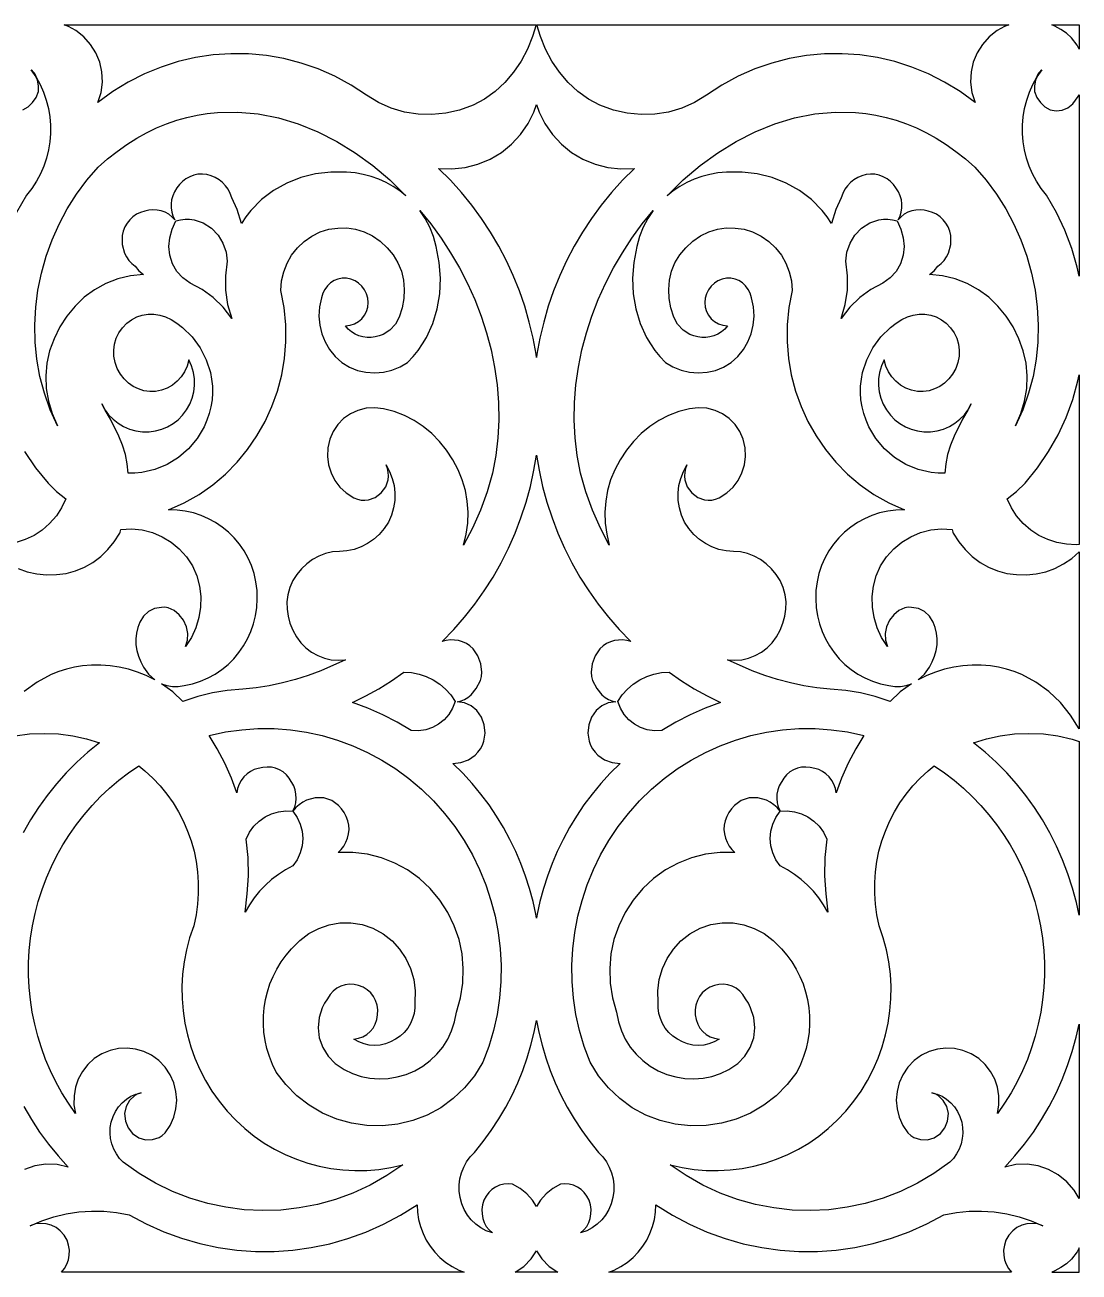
# Model space of a CAD drawing. Extents: x -1830 to 1830, y -1025 to 1025.
# Drawn here: x 581 to 1130, y -325 to 325 of the extents above; entities that cross this region are included whole.
import ezdxf

# ---------------------------------------------------------------- set-up
doc = ezdxf.new("R2010")
doc.units = 0
doc.layers.add('LAYER_1', color=18, linetype='CONTINUOUS')

msp = doc.modelspace()

# ---------------------------------------------------------------- linework, layer by layer
at = {"layer": 'LAYER_1'}
for points in [[(845.54, 318.62), (842.86, 312.1), (839.54, 305.88), (835.6, 300.06), (831.1, 294.75), (826.07, 290.06), (820.56, 286.09), (814.61, 282.96), (807.55, 280.38), (800.34, 278.73), (793.08, 277.99), (785.86, 278.17), (778.75, 279.27), (771.86, 281.28), (765.27, 284.21), (759.06, 288.04), (750.99, 293.37), (742.61, 297.95), (733.96, 301.78), (725.09, 304.85), (716.06, 307.18), (706.91, 308.76), (697.68, 309.6), (688.43, 309.7), (679.2, 309.07), (670.04, 307.7), (661, 305.6), (652.13, 302.77), (643.47, 299.21), (635.06, 294.94), (626.97, 289.94), (619.23, 284.23), (620.89, 289.53), (621.56, 294.89), (621.31, 300.19), (620.17, 305.31), (618.2, 310.13), (615.44, 314.55), (611.94, 318.44), (607.74, 321.69), (603.91, 323.79), (601.63, 324.67), (847.35, 324.67)], [(1091.19, 323.79), (1087.35, 321.69), (1083.16, 318.44), (1079.65, 314.55), (1076.89, 310.13), (1074.92, 305.31), (1073.79, 300.19), (1073.53, 294.89), (1074.21, 289.53), (1075.86, 284.23), (1068.12, 289.94), (1060.03, 294.94), (1051.63, 299.21), (1042.97, 302.77), (1034.09, 305.6), (1025.05, 307.7), (1015.89, 309.07), (1006.66, 309.7), (997.41, 309.6), (988.19, 308.76), (979.03, 307.18), (970, 304.85), (961.14, 301.78), (952.49, 297.95), (944.1, 293.37), (936.03, 288.04), (929.82, 284.21), (923.23, 281.28), (916.34, 279.27), (909.24, 278.17), (902.02, 277.99), (894.76, 278.73), (887.55, 280.38), (880.48, 282.96), (874.54, 286.09), (869.03, 290.06), (864, 294.75), (859.5, 300.06), (855.56, 305.88), (852.23, 312.1), (849.56, 318.62), (847.75, 324.67), (1093.46, 324.67)], [(1115.86, 324.67), (1130, 324.67), (1130, 312.05), (1128.99, 314.06), (1126.11, 317.88), (1123.42, 320.31), (1120.49, 322.37), (1117.36, 324.04)], [(586.51, 298.78), (587.08, 297.5), (587.03, 297.59), (584.53, 301.37)], [(1108.07, 297.59), (1108.02, 297.5), (1108.58, 298.78), (1110.57, 301.37)], [(1107.3, 295.89), (1106.72, 292.89), (1106.83, 289.94), (1108.1, 286.85), (1109.94, 284.23), (1112.26, 282.08), (1114.92, 280.42), (1118.16, 279.93), (1121.29, 280.34), (1124.19, 281.58), (1126.73, 283.59), (1129.56, 287.41), (1130, 288.35), (1130, 193.94), (1129.06, 198.55), (1126.25, 208.24), (1122.65, 217.74), (1118.25, 227), (1113.05, 235.97), (1110.31, 239.53), (1107.9, 243.26), (1105.82, 247.16), (1104.09, 251.19), (1102.71, 255.34), (1101.66, 259.57), (1100.97, 263.86), (1100.62, 268.2), (1100.62, 272.55), (1100.97, 276.88), (1101.67, 281.19), (1102.73, 285.44), (1104.15, 289.6), (1105.93, 293.66), (1108.02, 297.5)], [(702.72, 278.32), (713.2, 276.26), (723.53, 273.16), (733.66, 269.07), (743.55, 264.04), (753.13, 258.15), (762.37, 251.43), (771.21, 243.94), (779.6, 235.75), (776.37, 238.32), (772.93, 240.62), (769.29, 242.63), (765.47, 244.34), (761.48, 245.74), (757.35, 246.83), (753.08, 247.6), (748.69, 248.04), (740.55, 248.05), (732.58, 247.11), (724.89, 245.21), (717.57, 242.35), (710.72, 238.53), (704.43, 233.76), (698.82, 228.04), (696.29, 224.82), (693.97, 221.37), (691.72, 228.51), (689, 234.71), (688.16, 236.99), (687.04, 239.09), (685.69, 240.98), (684.1, 242.64), (682.31, 244.07), (680.34, 245.24), (678.21, 246.15), (675.94, 246.77), (673.61, 247.04), (671.32, 246.93), (669.11, 246.46), (667, 245.66), (665.04, 244.56), (663.26, 243.2), (661.7, 241.6), (660.39, 239.78), (659.15, 237.82), (658.21, 235.77), (657.59, 233.66), (657.28, 231.51), (657.29, 229.37), (657.63, 227.25), (658.3, 225.2), (659.3, 223.24), (657.78, 224.78), (656.06, 226.08), (654.17, 227.11), (652.15, 227.86), (650.04, 228.31), (647.89, 228.45), (645.73, 228.26), (643.6, 227.72), (641.36, 227.07), (639.31, 226.09), (637.46, 224.82), (635.83, 223.28), (634.43, 221.5), (633.29, 219.51), (632.4, 217.34), (631.79, 215.02), (631.9, 210.31), (633.11, 205.9), (634.11, 203.89), (635.37, 202.08), (636.88, 200.48), (638.63, 199.15), (640.57, 196.69), (642.98, 194.71), (636.11, 194), (629.54, 192.41), (623.31, 189.97), (617.49, 186.77), (612.13, 182.85), (607.3, 178.28), (603.06, 173.11), (599.45, 167.41), (596.37, 161.32), (594.1, 155), (592.67, 148.51), (592.07, 141.93), (592.32, 135.32), (593.42, 128.75), (595.38, 122.28), (598.21, 115.98), (594.4, 124.33), (591.34, 132.91), (589.03, 141.68), (587.44, 150.58), (586.56, 159.58), (586.37, 168.61), (586.87, 177.64), (588.03, 186.61), (589.84, 195.48), (592.28, 204.2), (595.34, 212.71), (599, 220.98), (603.24, 228.94), (608.06, 236.57), (613.44, 243.79), (619.35, 250.58), (624.28, 254.91), (629.27, 258.86), (634.32, 262.44), (639.42, 265.66), (644.58, 268.52), (649.77, 271.02), (655.01, 273.19), (660.27, 275.01), (665.56, 276.51), (670.86, 277.68), (676.18, 278.54), (681.5, 279.08), (692.14, 279.28)], [(848.91, 279.32), (851.88, 273.43), (855.8, 267.61), (860.48, 262.53), (865.82, 258.25), (871.71, 254.78), (878.03, 252.19), (884.68, 250.49), (891.54, 249.73), (898.52, 249.94), (892.4, 243.84), (886.62, 237.46), (881.2, 230.82), (876.14, 223.92), (871.45, 216.79), (867.12, 209.44), (863.18, 201.89), (859.62, 194.15), (856.45, 186.24), (853.67, 178.17), (851.3, 169.97), (849.33, 161.64), (847.78, 153.2), (847.55, 151.46), (847.31, 153.2), (845.76, 161.64), (843.8, 169.97), (841.42, 178.17), (838.65, 186.24), (835.48, 194.15), (831.92, 201.89), (827.97, 209.44), (823.65, 216.79), (818.96, 223.92), (813.9, 230.82), (808.47, 237.46), (802.7, 243.84), (796.57, 249.94), (803.55, 249.73), (810.42, 250.49), (817.07, 252.19), (823.39, 254.78), (829.27, 258.25), (834.61, 262.53), (839.29, 267.61), (843.21, 273.43), (846.19, 279.32), (847.55, 283.29)], [(1013.59, 279.08), (1018.92, 278.54), (1024.23, 277.68), (1029.54, 276.51), (1034.82, 275.01), (1040.09, 273.19), (1045.32, 271.02), (1050.52, 268.52), (1055.67, 265.66), (1060.78, 262.44), (1065.83, 258.86), (1070.82, 254.91), (1075.74, 250.58), (1081.66, 243.79), (1087.03, 236.57), (1091.85, 228.94), (1096.1, 220.98), (1099.76, 212.71), (1102.82, 204.2), (1105.26, 195.48), (1107.07, 186.61), (1108.23, 177.64), (1108.72, 168.61), (1108.54, 159.58), (1107.66, 150.58), (1106.07, 141.68), (1103.76, 132.91), (1100.7, 124.33), (1096.88, 115.98), (1099.71, 122.28), (1101.67, 128.75), (1102.78, 135.32), (1103.03, 141.93), (1102.43, 148.51), (1100.99, 155), (1098.73, 161.32), (1095.64, 167.41), (1092.04, 173.11), (1087.79, 178.28), (1082.96, 182.85), (1077.61, 186.77), (1071.79, 189.97), (1065.56, 192.41), (1058.98, 194), (1052.11, 194.71), (1054.52, 196.69), (1056.47, 199.15), (1058.21, 200.48), (1059.72, 202.08), (1060.98, 203.89), (1061.99, 205.9), (1063.2, 210.31), (1063.31, 215.02), (1062.7, 217.34), (1061.81, 219.51), (1060.66, 221.5), (1059.26, 223.28), (1057.63, 224.82), (1055.79, 226.09), (1053.73, 227.07), (1051.49, 227.72), (1049.36, 228.26), (1047.2, 228.45), (1045.05, 228.31), (1042.95, 227.86), (1040.93, 227.11), (1039.04, 226.08), (1037.31, 224.78), (1035.8, 223.24), (1036.8, 225.2), (1037.46, 227.25), (1037.8, 229.37), (1037.82, 231.51), (1037.51, 233.66), (1036.88, 235.77), (1035.95, 237.82), (1034.7, 239.78), (1033.4, 241.6), (1031.84, 243.2), (1030.06, 244.56), (1028.09, 245.66), (1025.99, 246.46), (1023.77, 246.93), (1021.48, 247.04), (1019.16, 246.77), (1016.89, 246.15), (1014.75, 245.24), (1012.78, 244.07), (1010.99, 242.64), (1009.41, 240.98), (1008.05, 239.09), (1006.94, 236.99), (1006.1, 234.71), (1003.38, 228.51), (1001.12, 221.37), (998.8, 224.82), (996.28, 228.04), (990.66, 233.76), (984.38, 238.53), (977.53, 242.35), (970.21, 245.21), (962.51, 247.11), (954.54, 248.05), (946.4, 248.04), (942.02, 247.6), (937.75, 246.83), (933.61, 245.74), (929.63, 244.34), (925.81, 242.63), (922.17, 240.62), (918.72, 238.32), (915.49, 235.75), (923.89, 243.94), (932.73, 251.43), (941.96, 258.15), (951.55, 264.04), (961.43, 269.07), (971.56, 273.16), (981.89, 276.26), (992.38, 278.32), (1002.96, 279.28)], [(792.5, 221.07), (797.85, 213.73), (802.83, 206.09), (807.43, 198.18), (811.62, 190.03), (815.39, 181.66), (818.7, 173.09), (821.54, 164.35), (823.89, 155.46), (825.71, 146.45), (827, 137.35), (827.72, 128.17), (827.87, 118.94), (827.4, 109.69), (826.3, 100.44), (824.56, 91.22), (821.9, 81.65), (818.36, 72.04), (814.19, 62.66), (809.63, 53.76), (810.97, 59.5), (811.73, 65.26), (811.91, 71), (811.5, 76.69), (810.51, 82.3), (808.93, 87.77), (806.78, 93.09), (804.04, 98.2), (800.78, 103.23), (797.09, 107.81), (793.01, 111.94), (788.57, 115.58), (783.81, 118.72), (778.76, 121.33), (773.47, 123.38), (767.97, 124.87), (763.35, 125.38), (758.86, 125.07), (754.61, 123.98), (750.68, 122.18), (747.16, 119.72), (744.15, 116.67), (741.73, 113.07), (739.99, 108.99), (738.97, 104.46), (738.74, 99.96), (739.29, 95.57), (740.58, 91.39), (742.56, 87.5), (745.22, 84), (748.52, 80.98), (752.42, 78.52), (754.31, 77.74), (756.23, 77.31), (758.15, 77.2), (760.04, 77.41), (763.62, 78.7), (766.73, 81.06), (769.04, 84.23), (770.3, 87.88), (770.5, 89.81), (770.4, 91.77), (769.97, 93.73), (769.21, 95.66), (771.08, 92.22), (772.47, 88.59), (773.38, 84.82), (773.8, 80.98), (773.73, 77.1), (773.15, 73.25), (772.06, 69.47), (770.46, 65.82), (768.19, 62.43), (765.6, 59.42), (762.72, 56.81), (759.58, 54.63), (756.2, 52.89), (752.62, 51.63), (748.86, 50.85), (744.96, 50.58), (741.27, 50.29), (737.68, 49.45), (734.23, 48.11), (730.97, 46.3), (727.95, 44.07), (725.2, 41.48), (722.77, 38.55), (720.71, 35.35), (719.13, 31.72), (718.12, 28.01), (717.64, 24.26), (717.68, 20.51), (718.22, 16.78), (719.22, 13.11), (720.69, 9.56), (722.58, 6.14), (724.87, 3.02), (727.52, 0.33), (730.48, -1.92), (733.69, -3.7), (737.11, -5.01), (740.68, -5.82), (744.35, -6.13), (748.07, -5.92), (735.26, -11.61), (728.69, -14.04), (722.03, -16.16), (715.29, -17.96), (708.46, -19.4), (701.56, -20.48), (694.59, -21.16), (686.5, -21.88), (678.82, -23.14), (671.25, -25), (663.5, -27.51), (658.22, -22.59), (652.4, -18.37), (655.17, -19.29), (658.08, -19.76), (661.08, -19.75), (664.13, -19.26), (668.47, -18.34), (672.62, -17.02), (676.56, -15.34), (680.28, -13.3), (683.77, -10.94), (687, -8.27), (689.97, -5.32), (692.65, -2.11), (695.03, 1.34), (697.1, 5), (698.84, 8.86), (700.24, 12.89), (701.27, 17.06), (701.93, 21.37), (702.2, 25.78), (702.06, 30.27), (701.49, 34.72), (700.51, 39.02), (699.14, 43.15), (697.4, 47.08), (695.32, 50.8), (692.91, 54.3), (690.2, 57.54), (687.21, 60.5), (683.97, 63.18), (680.49, 65.55), (676.81, 67.59), (672.94, 69.28), (668.9, 70.61), (664.73, 71.54), (660.43, 72.07), (656.04, 72.17), (664.2, 75.86), (671.87, 80.23), (679.02, 85.24), (685.64, 90.83), (691.69, 96.96), (697.16, 103.59), (702.02, 110.66), (706.25, 118.12), (709.83, 125.94), (712.72, 134.05), (714.91, 142.43), (716.38, 151.01), (717.09, 159.75), (717.03, 168.6), (716.17, 177.52), (714.49, 186.45), (714.86, 191.38), (715.95, 196.13), (717.71, 200.62), (720.09, 204.79), (723.06, 208.57), (726.56, 211.9), (730.56, 214.71), (735.01, 216.93), (739.52, 218.27), (744.13, 218.94), (748.76, 218.95), (753.36, 218.28), (757.83, 216.92), (762.12, 214.87), (766.15, 212.13), (769.84, 208.67), (772.98, 204.91), (775.44, 200.79), (777.21, 196.39), (778.31, 191.77), (778.73, 187), (778.49, 182.16), (777.6, 177.29), (776.05, 172.48), (774.11, 168.84), (771.23, 165.74), (767.66, 163.47), (765.68, 162.74), (763.62, 162.33), (761.5, 162), (759.35, 161.97), (757.22, 162.24), (755.14, 162.8), (753.15, 163.67), (751.29, 164.83), (749.58, 166.28), (748.07, 168.04), (750.54, 168.3), (752.8, 169.03), (754.82, 170.18), (756.54, 171.69), (757.95, 173.5), (759, 175.54), (759.66, 177.76), (759.89, 180.1), (759.66, 182.45), (759.01, 184.68), (757.99, 186.74), (756.62, 188.6), (754.97, 190.18), (753.07, 191.44), (750.96, 192.33), (748.69, 192.8), (746.4, 192.81), (744.21, 192.38), (742.16, 191.54), (740.3, 190.34), (738.67, 188.82), (737.33, 187), (736.3, 184.93), (735.63, 182.64), (734.61, 177.86), (734.31, 173.1), (734.72, 168.43), (735.79, 163.91), (737.51, 159.64), (739.83, 155.68), (742.74, 152.11), (746.21, 148.99), (750.12, 146.52), (754.35, 144.8), (758.78, 143.8), (763.31, 143.52), (767.84, 143.92), (772.26, 144.98), (776.49, 146.68), (780.41, 148.99), (783.3, 152.04), (785.91, 155.24), (788.24, 158.56), (790.3, 162.01), (793.62, 169.22), (795.9, 176.81), (797.18, 184.7), (797.49, 192.79), (796.86, 201.02), (795.33, 209.31), (793.85, 214.53), (791.96, 219.38), (789.63, 223.89), (786.82, 228.09)], [(905.47, 223.89), (903.14, 219.38), (901.25, 214.53), (899.76, 209.31), (898.23, 201.02), (897.61, 192.79), (897.92, 184.7), (899.19, 176.81), (901.48, 169.22), (904.8, 162.01), (906.86, 158.56), (909.19, 155.24), (911.8, 152.04), (914.69, 148.99), (918.61, 146.68), (922.83, 144.98), (927.26, 143.92), (931.79, 143.52), (936.32, 143.8), (940.75, 144.8), (944.97, 146.52), (948.89, 148.99), (952.35, 152.11), (955.26, 155.68), (957.59, 159.64), (959.31, 163.91), (960.38, 168.43), (960.78, 173.1), (960.49, 177.86), (959.46, 182.64), (958.8, 184.93), (957.77, 187), (956.42, 188.82), (954.8, 190.34), (952.94, 191.54), (950.89, 192.38), (948.7, 192.81), (946.4, 192.8), (944.14, 192.33), (942.03, 191.44), (940.13, 190.18), (938.47, 188.6), (937.11, 186.74), (936.08, 184.68), (935.43, 182.45), (935.21, 180.1), (935.44, 177.76), (936.09, 175.54), (937.14, 173.5), (938.55, 171.69), (940.28, 170.18), (942.29, 169.03), (944.55, 168.3), (947.02, 168.04), (945.51, 166.28), (943.81, 164.83), (941.94, 163.67), (939.95, 162.8), (937.87, 162.24), (935.74, 161.97), (933.6, 162), (931.48, 162.33), (929.41, 162.74), (927.44, 163.47), (923.86, 165.74), (920.99, 168.84), (919.04, 172.48), (917.5, 177.29), (916.6, 182.16), (916.36, 187), (916.79, 191.77), (917.88, 196.39), (919.65, 200.79), (922.11, 204.91), (925.26, 208.67), (928.95, 212.13), (932.97, 214.87), (937.26, 216.92), (941.74, 218.28), (946.33, 218.95), (950.97, 218.94), (955.58, 218.27), (960.08, 216.93), (964.53, 214.71), (968.54, 211.9), (972.04, 208.57), (975.01, 204.79), (977.39, 200.62), (979.15, 196.13), (980.23, 191.38), (980.6, 186.45), (978.92, 177.52), (978.06, 168.6), (978, 159.75), (978.72, 151.01), (980.18, 142.43), (982.37, 134.05), (985.27, 125.94), (988.84, 118.12), (993.07, 110.66), (997.93, 103.59), (1003.4, 96.96), (1009.46, 90.83), (1016.08, 85.24), (1023.23, 80.23), (1030.9, 75.86), (1039.06, 72.17), (1034.66, 72.07), (1030.37, 71.54), (1026.19, 70.61), (1022.16, 69.28), (1018.29, 67.59), (1014.6, 65.55), (1011.13, 63.18), (1007.89, 60.5), (1004.9, 57.54), (1002.19, 54.3), (999.78, 50.8), (997.69, 47.08), (995.95, 43.15), (994.58, 39.02), (993.6, 34.72), (993.04, 30.27), (992.9, 25.78), (993.17, 21.37), (993.82, 17.06), (994.86, 12.89), (996.25, 8.86), (997.99, 5), (1000.06, 1.34), (1002.44, -2.11), (1005.13, -5.32), (1008.09, -8.27), (1011.33, -10.94), (1014.81, -13.3), (1018.54, -15.34), (1022.48, -17.02), (1026.63, -18.34), (1030.97, -19.26), (1034.02, -19.75), (1037.02, -19.76), (1039.92, -19.29), (1042.7, -18.37), (1036.87, -22.59), (1031.59, -27.51), (1023.85, -25), (1016.28, -23.14), (1008.59, -21.88), (1000.5, -21.16), (993.54, -20.48), (986.64, -19.4), (979.81, -17.96), (973.06, -16.16), (966.4, -14.04), (959.84, -11.61), (947.02, -5.92), (950.75, -6.13), (954.42, -5.82), (957.99, -5.01), (961.4, -3.7), (964.62, -1.92), (967.57, 0.33), (970.22, 3.02), (972.52, 6.14), (974.41, 9.56), (975.87, 13.11), (976.88, 16.78), (977.42, 20.51), (977.46, 24.26), (976.98, 28.01), (975.96, 31.72), (974.38, 35.35), (972.32, 38.55), (969.9, 41.48), (967.15, 44.07), (964.12, 46.3), (960.87, 48.11), (957.42, 49.45), (953.83, 50.29), (950.13, 50.58), (946.23, 50.85), (942.48, 51.63), (938.9, 52.89), (935.52, 54.63), (932.38, 56.81), (929.5, 59.42), (926.91, 62.43), (924.64, 65.82), (923.03, 69.47), (921.95, 73.25), (921.37, 77.1), (921.3, 80.98), (921.72, 84.82), (922.63, 88.59), (924.02, 92.22), (925.88, 95.66), (925.12, 93.73), (924.7, 91.77), (924.59, 89.81), (924.79, 87.88), (926.06, 84.23), (928.37, 81.06), (931.48, 78.7), (935.05, 77.41), (936.94, 77.2), (938.86, 77.31), (940.78, 77.74), (942.67, 78.52), (946.58, 80.98), (949.87, 84), (952.53, 87.5), (954.52, 91.39), (955.8, 95.57), (956.35, 99.96), (956.13, 104.46), (955.11, 108.99), (953.37, 113.07), (950.95, 116.67), (947.93, 119.72), (944.42, 122.18), (940.48, 123.98), (936.23, 125.07), (931.75, 125.38), (927.13, 124.87), (921.62, 123.38), (916.33, 121.33), (911.29, 118.72), (906.53, 115.58), (902.09, 111.94), (898.01, 107.81), (894.32, 103.23), (891.06, 98.2), (888.32, 93.09), (886.16, 87.77), (884.59, 82.3), (883.6, 76.69), (883.19, 71), (883.36, 65.26), (884.12, 59.5), (885.46, 53.76), (880.91, 62.66), (876.74, 72.04), (873.2, 81.65), (870.54, 91.22), (868.79, 100.44), (867.7, 109.69), (867.23, 118.94), (867.37, 128.17), (868.1, 137.35), (869.38, 146.45), (871.21, 155.46), (873.56, 164.35), (876.4, 173.09), (879.71, 181.66), (883.47, 190.03), (887.67, 198.18), (892.27, 206.09), (897.25, 213.73), (902.6, 221.07), (908.28, 228.09)], [(666.98, 223.5), (669.37, 223.16), (674.04, 221.58), (678.43, 218.83), (681.79, 215.17), (684.33, 210.98), (685.95, 206.42), (686.51, 201.69), (685.59, 194.08), (685.66, 186.53), (686.77, 179.1), (689, 171.85), (684.46, 177.67), (679.28, 182.72), (673.52, 186.94), (667.23, 190.26), (663.4, 192.99), (660.32, 196.37), (658.05, 200.35), (656.66, 204.87), (656.2, 209.26), (656.62, 213.79), (657.86, 218.32), (659.85, 222.72), (662.2, 223.28), (664.59, 223.54)], [(1032.89, 223.28), (1035.25, 222.72), (1037.23, 218.32), (1038.47, 213.79), (1038.9, 209.26), (1038.43, 204.87), (1037.04, 200.35), (1034.78, 196.37), (1031.7, 192.99), (1027.86, 190.26), (1021.58, 186.94), (1015.81, 182.72), (1010.64, 177.67), (1006.1, 171.85), (1008.32, 179.1), (1009.44, 186.53), (1009.51, 194.08), (1008.59, 201.69), (1009.15, 206.42), (1010.76, 210.98), (1013.31, 215.17), (1016.67, 218.83), (1021.06, 221.58), (1025.73, 223.16), (1028.11, 223.5), (1030.51, 223.54)], [(651.42, 173.6), (654.41, 172.64), (657.29, 171.22), (660.34, 169.31), (663.19, 167.16), (668.26, 162.24), (672.43, 156.58), (675.63, 150.34), (677.77, 143.65), (678.43, 140.19), (678.8, 136.66), (678.86, 133.1), (678.62, 129.51), (678.07, 125.91), (677.18, 122.33), (676, 118.83), (674.55, 115.5), (670.93, 109.34), (666.43, 103.95), (661.17, 99.39), (655.27, 95.76), (648.85, 93.13), (642.02, 91.59), (638.49, 91.25), (634.9, 91.22), (634.54, 96.18), (633.55, 101.07), (632.05, 105.85), (630.16, 110.5), (625.72, 119.34), (623.07, 124.08), (624.78, 121.73), (627.09, 119.33), (629.69, 117.25), (632.56, 115.53), (635.65, 114.19), (638.93, 113.28), (642.36, 112.8), (645.82, 112.8), (649.19, 113.25), (652.43, 114.13), (655.5, 115.42), (658.36, 117.1), (660.99, 119.14), (663.33, 121.53), (665.37, 124.23), (667.03, 127.2), (668.27, 130.35), (669.1, 133.64), (669.49, 137.01), (669.44, 140.41), (668.95, 143.79), (668.01, 147.09), (666.61, 150.26), (665.69, 147.05), (664.33, 144.11), (662.58, 141.47), (660.47, 139.15), (658.04, 137.19), (655.33, 135.62), (652.37, 134.46), (649.2, 133.76), (646.18, 133.75), (643.21, 134.21), (640.34, 135.12), (637.62, 136.45), (635.11, 138.21), (632.85, 140.36), (630.9, 142.9), (629.3, 145.82), (628.16, 148.96), (627.54, 152.17), (627.43, 155.37), (627.83, 158.52), (628.71, 161.54), (630.09, 164.39), (631.95, 167), (634.28, 169.31), (636.74, 171.21), (639.45, 172.64), (642.32, 173.6), (645.31, 174.07), (648.37, 174.07)], [(1049.78, 174.07), (1052.77, 173.6), (1055.65, 172.64), (1058.35, 171.21), (1060.82, 169.31), (1063.15, 167), (1065.01, 164.39), (1066.38, 161.54), (1067.27, 158.52), (1067.66, 155.37), (1067.55, 152.17), (1066.93, 148.96), (1065.79, 145.82), (1064.2, 142.9), (1062.25, 140.36), (1059.99, 138.21), (1057.48, 136.45), (1054.76, 135.12), (1051.89, 134.21), (1048.92, 133.75), (1045.9, 133.76), (1042.72, 134.46), (1039.76, 135.62), (1037.05, 137.19), (1034.62, 139.15), (1032.52, 141.47), (1030.77, 144.11), (1029.41, 147.05), (1028.48, 150.26), (1027.08, 147.09), (1026.14, 143.79), (1025.65, 140.41), (1025.61, 137.01), (1026, 133.64), (1026.82, 130.35), (1028.07, 127.2), (1029.73, 124.23), (1031.76, 121.53), (1034.11, 119.14), (1036.73, 117.1), (1039.6, 115.42), (1042.67, 114.13), (1045.9, 113.25), (1049.27, 112.8), (1052.74, 112.8), (1056.17, 113.28), (1059.45, 114.19), (1062.54, 115.53), (1065.41, 117.25), (1068.01, 119.33), (1070.31, 121.73), (1072.02, 124.08), (1069.38, 119.34), (1064.94, 110.5), (1063.05, 105.85), (1061.55, 101.07), (1060.56, 96.18), (1060.2, 91.22), (1056.61, 91.25), (1053.08, 91.59), (1046.24, 93.13), (1039.82, 95.76), (1033.92, 99.39), (1028.67, 103.95), (1024.17, 109.34), (1020.55, 115.5), (1019.1, 118.83), (1017.91, 122.33), (1017.03, 125.91), (1016.47, 129.51), (1016.23, 133.1), (1016.3, 136.66), (1016.67, 140.19), (1017.32, 143.65), (1019.47, 150.34), (1022.66, 156.58), (1026.83, 162.24), (1031.91, 167.16), (1034.76, 169.31), (1037.81, 171.22), (1040.69, 172.64), (1043.68, 173.6), (1046.73, 174.07)], [(1130, 54.12), (1128.45, 54.01), (1123.39, 54.26), (1118.44, 55.16), (1113.67, 56.69), (1109.14, 58.85), (1104.89, 61.63), (1100.99, 65.01), (1097.51, 69), (1094.79, 73.2), (1092.53, 77.88), (1097.43, 81.77), (1101.86, 86.14), (1108.36, 94.11), (1114.1, 102.5), (1119.07, 111.26), (1123.28, 120.35), (1126.72, 129.71), (1129.39, 139.3), (1130, 142.41)], [(623.07, 124.08), (622.82, 124.44), (621.22, 127.41)], [(1072.28, 124.44), (1072.02, 124.08), (1073.88, 127.41)], [(848.87, 92.79), (850.72, 84.39), (852.97, 76.12), (855.63, 68), (858.69, 60.03), (862.13, 52.23), (865.96, 44.61), (870.16, 37.2), (874.74, 30), (879.69, 23.02), (884.99, 16.29), (890.65, 9.81), (896.66, 3.6), (894.53, 4.17), (892.38, 4.43), (890.23, 4.4), (888.11, 4.08), (886.04, 3.45), (884.06, 2.53), (882.2, 1.31), (880.49, -0.21), (878.07, -3.86), (876.52, -7.99), (876.03, -12.35), (876.23, -14.55), (876.76, -16.72), (878.91, -20.76), (881.64, -24.12), (883.22, -25.46), (884.95, -26.53), (886.83, -27.3), (888.86, -27.72), (884.94, -28.26), (881.56, -29.84), (878.65, -32.36), (876.13, -35.76), (874.75, -39.77), (874.35, -44.02), (875, -48.26), (875.74, -50.31), (876.76, -52.27), (878.03, -54.06), (879.52, -55.6), (882.98, -57.99), (886.9, -59.41), (891.06, -59.89), (885.91, -64.99), (881.06, -70.3), (876.51, -75.79), (872.27, -81.46), (868.33, -87.29), (864.7, -93.27), (861.37, -99.39), (858.36, -105.64), (855.65, -112.01), (853.24, -118.48), (851.15, -125.03), (849.37, -131.67), (847.9, -138.38), (847.55, -140.42), (847.2, -138.38), (845.73, -131.67), (843.94, -125.03), (841.85, -118.48), (839.45, -112.01), (836.74, -105.64), (833.72, -99.39), (830.4, -93.27), (826.77, -87.29), (822.83, -81.46), (818.59, -75.79), (814.04, -70.3), (809.19, -64.99), (804.04, -59.89), (808.19, -59.41), (812.12, -57.99), (815.58, -55.6), (817.06, -54.06), (818.34, -52.27), (819.36, -50.31), (820.1, -48.26), (820.75, -44.02), (820.35, -39.77), (818.96, -35.76), (816.45, -32.36), (813.53, -29.84), (810.15, -28.26), (806.24, -27.72), (808.26, -27.3), (810.14, -26.53), (811.87, -25.46), (813.46, -24.12), (816.19, -20.76), (818.34, -16.72), (818.87, -14.55), (819.07, -12.35), (818.57, -7.99), (817.03, -3.86), (814.61, -0.21), (812.89, 1.31), (811.03, 2.53), (809.05, 3.45), (806.99, 4.08), (804.87, 4.4), (802.71, 4.43), (800.56, 4.17), (798.44, 3.6), (804.45, 9.81), (810.1, 16.29), (815.41, 23.02), (820.35, 30), (824.93, 37.2), (829.14, 44.61), (832.97, 52.23), (836.41, 60.03), (839.46, 68), (842.12, 76.12), (844.38, 84.39), (846.23, 92.79), (847.55, 100.61)], [(1063.93, 62.01), (1064.24, 60.58), (1064.55, 60.11), (1067.37, 55.56), (1070.66, 51.47), (1074.38, 47.86), (1078.46, 44.79), (1082.87, 42.28), (1087.55, 40.38), (1092.44, 39.11), (1097.51, 38.52), (1102.63, 38.37), (1107.69, 38.86), (1112.63, 39.97), (1117.4, 41.7), (1121.94, 44.01), (1126.19, 46.91), (1130, 50.3), (1130, -41.81), (1125.62, -34.67), (1120.34, -28.12), (1114.29, -22.36), (1107.54, -17.49), (1100.16, -13.59), (1096.26, -12.03), (1092.23, -10.76), (1088.08, -9.77), (1083.83, -9.1), (1079.12, -8.71), (1074.36, -8.69), (1069.57, -9.03), (1064.78, -9.74), (1060.03, -10.82), (1055.34, -12.28), (1050.74, -14.12), (1046.27, -16.34), (1049.46, -13.45), (1052.11, -9.73), (1053.58, -6.88), (1054.74, -3.97), (1055.57, -1.01), (1056.05, 1.97), (1056.16, 4.96), (1055.86, 7.93), (1055.15, 10.87), (1053.98, 13.76), (1052.14, 16.83), (1049.55, 19.24), (1046.37, 20.81), (1042.79, 21.38), (1041.05, 21.44), (1039.37, 21.18), (1036.24, 19.84), (1033.53, 17.6), (1031.35, 14.68), (1029.83, 11.34), (1029.07, 7.79), (1029.21, 4.29), (1030.35, 1.06), (1027.23, 5.78), (1024.87, 10.82), (1023.27, 16.11), (1022.42, 21.54), (1022.33, 27.03), (1023, 32.49), (1024.43, 37.83), (1026.62, 42.97), (1029.75, 47.69), (1033.5, 51.83), (1037.77, 55.35), (1042.47, 58.2), (1047.53, 60.34), (1052.85, 61.71), (1058.35, 62.29)], [(782.5, -12.54), (786.39, -13.31), (790.17, -14.58), (793.78, -16.32), (797.15, -18.5), (800.23, -21.11), (802.96, -24.12), (805.28, -27.51), (803.83, -31.13), (801.86, -34.35), (799.42, -37.13), (796.57, -39.41), (793.38, -41.16), (789.89, -42.33), (786.17, -42.87), (782.27, -42.75), (775.06, -38.32), (767.5, -34.49), (759.71, -31.14), (751.8, -28.14), (758.69, -24.68), (765.4, -20.92), (772, -16.81), (778.54, -12.27)], [(923.09, -16.81), (929.69, -20.92), (936.4, -24.68), (943.29, -28.14), (935.38, -31.14), (927.59, -34.49), (920.03, -38.32), (912.82, -42.75), (908.93, -42.87), (905.21, -42.33), (901.72, -41.16), (898.52, -39.41), (895.67, -37.13), (893.24, -34.35), (891.26, -31.13), (889.82, -27.51), (892.14, -24.12), (894.87, -21.11), (897.95, -18.5), (901.32, -16.32), (904.92, -14.58), (908.7, -13.31), (912.6, -12.54), (916.55, -12.27)], [(711.01, -41.73), (719.42, -42.36), (727.75, -43.58), (735.96, -45.38), (744.03, -47.75), (751.92, -50.67), (759.61, -54.15), (767.06, -58.16), (774.25, -62.7), (781.13, -67.75), (787.69, -73.32), (793.88, -79.37), (799.68, -85.92), (805.02, -92.76), (809.85, -99.92), (814.15, -107.38), (817.92, -115.09), (821.16, -123.02), (823.85, -131.14), (826, -139.42), (827.59, -147.82), (828.62, -156.31), (829.08, -164.86), (828.97, -173.43), (828.28, -181.99), (827, -190.5), (825.13, -198.94), (822.66, -207.26), (819.58, -215.44), (815.2, -222.48), (810.02, -228.81), (804.15, -234.37), (797.66, -239.09), (790.65, -242.92), (783.2, -245.8), (775.41, -247.66), (767.35, -248.46), (759.23, -248.38), (751.27, -247.22), (743.55, -245.03), (736.18, -241.87), (729.24, -237.79), (722.84, -232.83), (717.06, -227.06), (712.01, -220.52), (710.07, -216.54), (708.48, -212.45), (707.21, -208.29), (706.27, -204.07), (705.66, -199.82), (705.38, -195.54), (705.42, -191.27), (705.79, -187.03), (706.47, -182.83), (707.48, -178.69), (708.8, -174.64), (710.43, -170.7), (712.38, -166.88), (714.64, -163.21), (717.21, -159.71), (720.09, -156.39), (724.33, -152.02), (729.06, -148.46), (734.18, -145.73), (739.6, -143.86), (745.22, -142.88), (750.96, -142.82), (756.71, -143.72), (762.37, -145.6), (767.67, -148.59), (772.33, -152.28), (776.31, -156.57), (779.55, -161.39), (782.01, -166.66), (783.62, -172.3), (784.35, -178.21), (784.14, -184.33), (784.17, -187.18), (783.81, -189.98), (783.07, -192.7), (781.96, -195.28), (780.51, -197.69), (778.72, -199.87), (776.6, -201.78), (774.19, -203.38), (771.57, -204.84), (768.86, -205.88), (766.1, -206.5), (763.31, -206.71), (760.51, -206.5), (757.75, -205.88), (755.04, -204.84), (752.42, -203.38), (754.9, -202.94), (757.17, -202.11), (759.2, -200.92), (760.98, -199.41), (762.46, -197.6), (763.62, -195.52), (764.43, -193.2), (764.86, -190.68), (764.89, -188.1), (764.53, -185.62), (763.79, -183.29), (762.68, -181.16), (761.23, -179.26), (759.44, -177.64), (757.33, -176.36), (754.91, -175.44), (752.56, -174.93), (750.2, -174.84), (747.88, -175.14), (745.66, -175.84), (743.59, -176.92), (741.71, -178.39), (740.08, -180.22), (738.74, -182.43), (737.26, -184.65), (736.05, -187.03), (734.47, -192.11), (733.93, -197.43), (734.39, -202.74), (736.26, -207.73), (739.06, -212.19), (742.79, -216.05), (747.45, -219.25), (751.76, -221.33), (756.24, -222.83), (760.86, -223.75), (765.56, -224.09), (770.29, -223.87), (774.99, -223.09), (779.63, -221.76), (784.14, -219.89), (788.39, -217.48), (792.26, -214.59), (795.72, -211.25), (798.75, -207.5), (801.31, -203.41), (803.38, -198.99), (804.92, -194.31), (805.9, -189.41), (808, -181.93), (809.18, -174.3), (809.43, -166.63), (808.78, -159.01), (807.22, -151.54), (804.77, -144.32), (801.42, -137.44), (797.2, -131), (792.2, -124.96), (786.58, -119.72), (780.42, -115.3), (773.8, -111.71), (766.8, -108.99), (759.51, -107.16), (751.99, -106.23), (744.34, -106.24), (745.88, -104.67), (747.22, -102.85), (748.32, -100.85), (749.16, -98.7), (749.71, -96.46), (749.94, -94.18), (749.82, -91.92), (749.32, -89.73), (748.47, -87.44), (747.37, -85.35), (746.04, -83.46), (744.5, -81.79), (740.92, -79.19), (736.88, -77.67), (732.25, -77.78), (727.86, -79.02), (725.83, -80.04), (723.94, -81.33), (722.22, -82.87), (720.71, -84.65), (722.96, -87.91), (724.56, -91.44), (725.52, -95.14), (725.84, -98.94), (725.52, -102.73), (724.56, -106.44), (722.96, -109.96), (720.71, -113.22), (716.84, -115.27), (713.15, -117.62), (709.67, -120.24), (706.41, -123.14), (703.38, -126.31), (700.6, -129.74), (698.08, -133.42), (695.84, -137.35), (696.98, -127.82), (697.55, -118.3), (697.41, -108.78), (696.46, -99.25), (698.16, -95.66), (700.42, -92.51), (703.15, -89.83), (706.25, -87.67), (709.65, -86.03), (713.25, -84.97), (716.97, -84.5), (720.71, -84.65), (721.68, -82.48), (722.26, -80.28), (722.47, -78.05), (722.34, -75.84), (721.9, -73.66), (721.15, -71.53), (718.85, -67.51), (717.33, -65.75), (715.62, -64.3), (713.73, -63.17), (711.69, -62.35), (709.54, -61.86), (707.3, -61.7), (705.01, -61.89), (702.68, -62.43), (700.62, -63.08), (698.66, -64.06), (696.84, -65.33), (695.22, -66.87), (693.82, -68.65), (692.71, -70.64), (691.92, -72.81), (691.49, -75.13), (688.73, -67.43), (685.27, -59.73), (681.34, -52.27), (677.18, -45.29), (685.61, -43.46), (694.08, -42.27), (702.56, -41.69)], [(1001.02, -42.27), (1009.49, -43.46), (1017.91, -45.29), (1013.75, -52.27), (1009.83, -59.73), (1006.37, -67.43), (1003.61, -75.13), (1003.18, -72.81), (1002.39, -70.64), (1001.27, -68.65), (999.88, -66.87), (998.25, -65.33), (996.44, -64.06), (994.48, -63.08), (992.42, -62.43), (990.09, -61.89), (987.79, -61.7), (985.55, -61.86), (983.4, -62.35), (981.37, -63.17), (979.48, -64.3), (977.76, -65.75), (976.25, -67.51), (973.95, -71.53), (973.2, -73.66), (972.75, -75.84), (972.62, -78.05), (972.84, -80.28), (973.42, -82.48), (974.38, -84.65), (978.13, -84.5), (981.85, -84.97), (985.45, -86.03), (988.84, -87.67), (991.95, -89.83), (994.67, -92.51), (996.93, -95.66), (998.64, -99.25), (997.68, -108.78), (997.55, -118.3), (998.11, -127.82), (999.26, -137.35), (997.02, -133.42), (994.5, -129.74), (991.72, -126.31), (988.69, -123.14), (985.42, -120.24), (981.94, -117.62), (978.26, -115.27), (974.38, -113.22), (972.14, -109.96), (970.54, -106.44), (969.58, -102.73), (969.25, -98.94), (969.58, -95.14), (970.54, -91.44), (972.14, -87.91), (974.38, -84.65), (972.87, -82.87), (971.16, -81.33), (969.27, -80.04), (967.23, -79.02), (962.84, -77.78), (958.22, -77.67), (954.17, -79.19), (950.6, -81.79), (949.06, -83.46), (947.72, -85.35), (946.62, -87.44), (945.78, -89.73), (945.28, -91.92), (945.16, -94.18), (945.39, -96.46), (945.94, -98.7), (946.78, -100.85), (947.88, -102.85), (949.21, -104.67), (950.75, -106.24), (943.1, -106.23), (935.59, -107.16), (928.29, -108.99), (921.3, -111.71), (914.68, -115.3), (908.52, -119.72), (902.9, -124.96), (897.9, -131), (893.67, -137.44), (890.33, -144.32), (887.88, -151.54), (886.32, -159.01), (885.66, -166.63), (885.92, -174.3), (887.09, -181.93), (889.19, -189.41), (890.18, -194.31), (891.72, -198.99), (893.78, -203.41), (896.34, -207.5), (899.37, -211.25), (902.84, -214.59), (906.71, -217.48), (910.96, -219.89), (915.47, -221.76), (920.1, -223.09), (924.81, -223.87), (929.54, -224.09), (934.23, -223.75), (938.85, -222.83), (943.34, -221.33), (947.65, -219.25), (952.31, -216.05), (956.04, -212.19), (958.84, -207.73), (960.7, -202.74), (961.16, -197.43), (960.63, -192.11), (959.04, -187.03), (957.84, -184.65), (956.35, -182.43), (955.02, -180.22), (953.39, -178.39), (951.51, -176.92), (949.43, -175.84), (947.21, -175.14), (944.9, -174.84), (942.54, -174.93), (940.18, -175.44), (937.77, -176.36), (935.66, -177.64), (933.87, -179.26), (932.41, -181.16), (931.31, -183.29), (930.56, -185.62), (930.2, -188.1), (930.23, -190.68), (930.67, -193.2), (931.48, -195.52), (932.64, -197.6), (934.12, -199.41), (935.89, -200.92), (937.93, -202.11), (940.2, -202.94), (942.67, -203.38), (940.05, -204.84), (937.35, -205.88), (934.58, -206.5), (931.79, -206.71), (929, -206.5), (926.23, -205.88), (923.53, -204.84), (920.91, -203.38), (918.49, -201.78), (916.38, -199.87), (914.59, -197.69), (913.13, -195.28), (912.03, -192.7), (911.29, -189.98), (910.93, -187.18), (910.96, -184.33), (910.75, -178.21), (911.47, -172.3), (913.09, -166.66), (915.54, -161.39), (918.79, -156.57), (922.76, -152.28), (927.43, -148.59), (932.72, -145.6), (938.39, -143.72), (944.14, -142.82), (949.87, -142.88), (955.5, -143.86), (960.92, -145.73), (966.04, -148.46), (970.77, -152.02), (975.01, -156.39), (977.88, -159.71), (980.45, -163.21), (982.72, -166.88), (984.66, -170.7), (986.3, -174.64), (987.62, -178.69), (988.62, -182.83), (989.31, -187.03), (989.67, -191.27), (989.71, -195.54), (989.43, -199.82), (988.82, -204.07), (987.89, -208.29), (986.62, -212.45), (985.02, -216.54), (983.09, -220.52), (978.03, -227.06), (972.26, -232.83), (965.85, -237.79), (958.92, -241.87), (951.54, -245.03), (943.83, -247.22), (935.86, -248.38), (927.75, -248.46), (919.69, -247.66), (911.89, -245.8), (904.44, -242.92), (897.43, -239.09), (890.95, -234.37), (885.07, -228.81), (879.9, -222.48), (875.51, -215.44), (872.44, -207.26), (869.97, -198.94), (868.1, -190.5), (866.82, -181.99), (866.13, -173.43), (866.01, -164.86), (866.48, -156.31), (867.51, -147.82), (869.1, -139.42), (871.24, -131.14), (873.94, -123.02), (877.17, -115.09), (880.95, -107.38), (885.25, -99.92), (890.07, -92.76), (895.41, -85.92), (901.21, -79.37), (907.41, -73.32), (913.96, -67.75), (920.85, -62.7), (928.03, -58.16), (935.48, -54.15), (943.17, -50.67), (951.07, -47.75), (959.13, -45.38), (967.35, -43.58), (975.67, -42.36), (984.08, -41.73), (992.54, -41.69)], [(1111.47, -44.51), (1119.02, -45.52), (1126.42, -47.26), (1130, -48.5), (1130, -138.9), (1128.59, -132.29), (1126.57, -124.71), (1124.17, -117.28), (1121.4, -110), (1118.27, -102.9), (1114.79, -95.99), (1110.96, -89.28), (1106.8, -82.78), (1102.3, -76.52), (1097.48, -70.49), (1092.34, -64.72), (1086.9, -59.22), (1081.16, -54.01), (1075.12, -49.1), (1081.87, -46.99), (1088.98, -45.45), (1096.35, -44.5), (1103.88, -44.18)], [(643.6, -63.7), (647.76, -67.52), (651.61, -71.59), (655.14, -75.89), (658.34, -80.4), (661.22, -85.11), (663.75, -89.99), (665.94, -95.03), (667.78, -100.21), (669.26, -105.5), (670.38, -110.9), (671.13, -116.37), (671.5, -121.91), (671.49, -127.5), (671.09, -133.11), (670.3, -138.73), (669.1, -144.33), (666.99, -150.57), (665.33, -156.87), (664.1, -163.22), (663.32, -169.61), (662.96, -176), (663.04, -182.38), (663.54, -188.73), (664.46, -195.02), (665.79, -201.23), (667.54, -207.35), (669.7, -213.35), (672.27, -219.21), (675.24, -224.91), (678.6, -230.43), (682.36, -235.74), (686.51, -240.84), (690.94, -245.56), (695.65, -249.92), (700.61, -253.89), (705.8, -257.49), (711.2, -260.7), (716.79, -263.52), (722.54, -265.94), (728.43, -267.95), (734.44, -269.55), (740.54, -270.74), (746.72, -271.5), (752.95, -271.84), (759.2, -271.74), (765.47, -271.2), (771.71, -270.21), (777.92, -268.77), (769.58, -274.46), (760.93, -279.37), (752, -283.51), (742.85, -286.88), (733.53, -289.48), (724.06, -291.31), (714.52, -292.37), (704.93, -292.66), (695.35, -292.19), (685.83, -290.95), (676.4, -288.95), (667.13, -286.18), (658.04, -282.65), (649.2, -278.36), (640.64, -273.31), (632.41, -267.5), (630.46, -265.46), (628.82, -263.16), (627.49, -260.65), (626.5, -257.98), (625.86, -255.19), (625.59, -252.32), (625.69, -249.43), (626.19, -246.55), (627.09, -243.76), (628.36, -241.13), (629.96, -238.72), (631.87, -236.55), (634.03, -234.68), (636.42, -233.16), (639.01, -232.02), (641.74, -231.31), (639.96, -231.93), (638.37, -232.82), (635.75, -235.28), (633.96, -238.46), (633.03, -242.11), (633.5, -246.14), (634.9, -249.65), (637.23, -252.55), (640.49, -254.8), (643.94, -255.75), (647.57, -255.68), (651.08, -254.54), (652.69, -253.55), (654.18, -252.26), (656.83, -248.29), (658.72, -244.05), (659.86, -239.63), (660.24, -235.12), (659.86, -230.61), (658.72, -226.19), (656.83, -221.95), (654.18, -217.98), (650.9, -214.53), (647.19, -211.8), (643.15, -209.8), (638.86, -208.54), (634.43, -208.02), (629.95, -208.25), (625.52, -209.24), (621.22, -211), (617.29, -213.48), (613.92, -216.57), (611.15, -220.17), (609.01, -224.17), (607.55, -228.47), (606.79, -232.96), (606.77, -237.54), (607.54, -242.11), (603.84, -236.78), (600.43, -231.29), (597.32, -225.65), (594.51, -219.87), (592, -213.96), (589.8, -207.93), (587.9, -201.81), (586.32, -195.6), (585.05, -189.32), (584.09, -182.97), (583.46, -176.57), (583.14, -170.15), (583.15, -163.69), (583.49, -157.23), (584.15, -150.77), (585.15, -144.33), (586.48, -137.95), (588.14, -131.67), (590.12, -125.5), (592.4, -119.46), (594.98, -113.56), (597.85, -107.8), (601.01, -102.21), (604.43, -96.79), (608.11, -91.56), (612.05, -86.53), (616.24, -81.7), (620.65, -77.1), (625.3, -72.73), (630.16, -68.61), (635.23, -64.75), (640.49, -61.16)], [(1059.87, -64.75), (1064.94, -68.61), (1069.8, -72.73), (1074.44, -77.1), (1078.86, -81.7), (1083.04, -86.53), (1086.98, -91.56), (1090.67, -96.79), (1094.09, -102.21), (1097.24, -107.8), (1100.11, -113.56), (1102.7, -119.46), (1104.98, -125.5), (1106.95, -131.67), (1108.61, -137.95), (1109.94, -144.33), (1110.94, -150.77), (1111.61, -157.23), (1111.95, -163.69), (1111.95, -170.15), (1111.64, -176.57), (1111, -182.97), (1110.05, -189.32), (1108.78, -195.6), (1107.19, -201.81), (1105.3, -207.93), (1103.09, -213.96), (1100.59, -219.87), (1097.78, -225.65), (1094.67, -231.29), (1091.26, -236.78), (1087.56, -242.11), (1088.32, -237.54), (1088.31, -232.96), (1087.55, -228.47), (1086.08, -224.17), (1083.94, -220.17), (1081.17, -216.57), (1077.81, -213.48), (1073.88, -211), (1069.58, -209.24), (1065.14, -208.25), (1060.66, -208.02), (1056.23, -208.54), (1051.95, -209.8), (1047.91, -211.8), (1044.2, -214.53), (1040.92, -217.98), (1038.27, -221.95), (1036.37, -226.19), (1035.24, -230.61), (1034.86, -235.12), (1035.24, -239.63), (1036.37, -244.05), (1038.27, -248.29), (1040.92, -252.26), (1042.4, -253.55), (1044.02, -254.54), (1047.53, -255.68), (1051.15, -255.75), (1054.6, -254.8), (1057.87, -252.55), (1060.2, -249.65), (1061.6, -246.14), (1062.06, -242.11), (1061.14, -238.46), (1059.34, -235.28), (1056.73, -232.82), (1055.13, -231.93), (1053.36, -231.31), (1056.09, -232.02), (1058.67, -233.16), (1061.06, -234.68), (1063.23, -236.55), (1065.13, -238.72), (1066.74, -241.13), (1068.01, -243.76), (1068.9, -246.55), (1069.4, -249.43), (1069.51, -252.32), (1069.23, -255.19), (1068.59, -257.98), (1067.6, -260.65), (1066.28, -263.16), (1064.63, -265.46), (1062.68, -267.5), (1054.46, -273.31), (1045.9, -278.36), (1037.05, -282.65), (1027.97, -286.18), (1018.69, -288.95), (1009.27, -290.95), (999.74, -292.19), (990.16, -292.66), (980.58, -292.37), (971.03, -291.31), (961.57, -289.48), (952.24, -286.88), (943.09, -283.51), (934.17, -279.37), (925.51, -274.46), (917.18, -268.77), (923.38, -270.21), (929.63, -271.2), (935.89, -271.74), (942.15, -271.84), (948.38, -271.5), (954.56, -270.74), (960.66, -269.55), (966.67, -267.95), (972.56, -265.94), (978.31, -263.52), (983.9, -260.7), (989.3, -257.49), (994.49, -253.89), (999.45, -249.92), (1004.15, -245.56), (1008.59, -240.84), (1012.73, -235.74), (1016.49, -230.43), (1019.86, -224.91), (1022.83, -219.21), (1025.39, -213.35), (1027.55, -207.35), (1029.3, -201.23), (1030.64, -195.02), (1031.56, -188.73), (1032.06, -182.38), (1032.13, -176), (1031.78, -169.61), (1030.99, -163.22), (1029.77, -156.87), (1028.1, -150.57), (1026, -144.33), (1024.8, -138.73), (1024.01, -133.11), (1023.61, -127.5), (1023.6, -121.91), (1023.97, -116.37), (1024.72, -110.9), (1025.84, -105.5), (1027.32, -100.21), (1029.16, -95.03), (1031.35, -89.99), (1033.88, -85.11), (1036.75, -80.4), (1039.96, -75.89), (1043.48, -71.59), (1047.33, -67.52), (1051.49, -63.7), (1054.6, -61.16)], [(848.75, -199.75), (850.42, -206.46), (852.41, -213.1), (854.72, -219.67), (857.35, -226.14), (860.3, -232.51), (863.57, -238.77), (867.16, -244.91), (871.07, -250.9), (875.31, -256.74), (879.87, -262.42), (882.05, -264.71), (883.92, -267.25), (885.45, -270.02), (886.63, -272.98), (887.43, -276.08), (887.82, -279.3), (887.8, -282.59), (887.33, -285.91), (886.43, -289.15), (885.14, -292.18), (883.49, -294.98), (881.5, -297.5), (879.18, -299.73), (876.57, -301.63), (873.68, -303.17), (870.54, -304.33), (872.26, -302.76), (873.67, -300.93), (874.76, -298.9), (875.51, -296.71), (875.92, -294.39), (875.96, -292.01), (875.62, -289.59), (874.89, -287.18), (873.79, -285.14), (872.39, -283.31), (870.72, -281.73), (868.83, -280.44), (866.77, -279.48), (864.57, -278.88), (862.29, -278.69), (859.97, -278.93), (856.01, -281.15), (852.56, -283.93), (849.67, -287.19), (847.55, -290.56), (845.43, -287.19), (842.53, -283.93), (839.09, -281.15), (835.13, -278.93), (832.8, -278.69), (830.52, -278.88), (828.33, -279.48), (826.27, -280.44), (824.38, -281.73), (822.71, -283.31), (821.3, -285.14), (820.2, -287.18), (819.47, -289.59), (819.13, -292.01), (819.18, -294.39), (819.58, -296.71), (820.34, -298.9), (821.43, -300.93), (822.84, -302.76), (824.56, -304.33), (821.41, -303.17), (818.52, -301.63), (815.91, -299.73), (813.6, -297.5), (811.6, -294.98), (809.95, -292.18), (808.67, -289.15), (807.77, -285.91), (807.3, -282.59), (807.27, -279.3), (807.67, -276.08), (808.47, -272.98), (809.64, -270.02), (811.18, -267.25), (813.05, -264.71), (815.23, -262.42), (819.79, -256.74), (824.03, -250.9), (827.94, -244.91), (831.53, -238.77), (834.8, -232.51), (837.75, -226.14), (840.38, -219.67), (842.69, -213.1), (844.68, -206.46), (846.35, -199.75), (847.55, -193.77)], [(1130, -286.39), (1127.46, -282.05), (1123.64, -277.63), (1119.16, -274), (1114.14, -271.23), (1108.71, -269.38), (1103.01, -268.52), (1097.15, -268.72), (1091.29, -270.04), (1096.6, -264.2), (1101.58, -258.1), (1106.22, -251.77), (1110.51, -245.22), (1114.44, -238.47), (1118.01, -231.53), (1121.21, -224.43), (1124.04, -217.18), (1126.49, -209.79), (1128.54, -202.29), (1130, -195.6)], [(785.58, -293.53), (786.18, -297.29), (787.15, -300.98), (788.49, -304.56), (790.18, -308), (792.2, -311.24), (794.55, -314.26), (797.2, -317.03), (800.3, -319.61), (803.62, -321.8), (807.14, -323.6), (809.9, -324.67), (600.28, -324.67), (601.8, -322.8), (603.01, -320.63), (603.85, -318.28), (604.3, -315.8), (604.35, -313.25), (603.98, -310.67), (603.19, -308.14), (601.59, -305.49), (599.65, -303.29), (597.41, -301.54), (594.95, -300.28), (592.3, -299.52), (589.54, -299.3), (586.73, -299.62), (583.91, -300.52), (590.05, -297.93), (596.35, -295.87), (602.75, -294.36), (609.25, -293.37), (615.8, -292.93), (622.38, -293.02), (628.97, -293.64), (635.52, -294.8), (644.39, -299.58), (653.49, -303.67), (662.78, -307.08), (672.23, -309.81), (681.8, -311.86), (691.46, -313.23), (701.18, -313.92), (710.92, -313.93), (720.64, -313.26), (730.31, -311.92), (739.9, -309.91), (749.37, -307.21), (758.69, -303.85), (767.82, -299.81), (776.73, -295.1), (785.38, -289.72)], [(918.37, -295.1), (927.27, -299.81), (936.4, -303.85), (945.72, -307.21), (955.19, -309.91), (964.78, -311.92), (974.46, -313.26), (984.18, -313.93), (993.92, -313.92), (1003.63, -313.23), (1013.29, -311.86), (1022.87, -309.81), (1032.32, -307.08), (1041.61, -303.67), (1050.71, -299.58), (1059.58, -294.8), (1066.13, -293.64), (1072.71, -293.02), (1079.29, -292.93), (1085.85, -293.37), (1092.34, -294.36), (1098.75, -295.87), (1105.04, -297.93), (1111.19, -300.52), (1108.37, -299.62), (1105.55, -299.3), (1102.79, -299.52), (1100.15, -300.28), (1097.68, -301.54), (1095.45, -303.29), (1093.5, -305.49), (1091.91, -308.14), (1091.11, -310.67), (1090.74, -313.25), (1090.79, -315.8), (1091.24, -318.28), (1092.08, -320.63), (1093.3, -322.8), (1094.81, -324.67), (885.19, -324.67), (887.95, -323.6), (891.47, -321.8), (894.8, -319.61), (897.9, -317.03), (900.55, -314.26), (902.89, -311.24), (904.92, -308), (906.61, -304.56), (907.94, -300.98), (908.92, -297.29), (909.51, -293.53), (909.71, -289.72)], [(850.27, -317.7), (854.22, -321.7), (858.62, -324.67), (836.47, -324.67), (840.87, -321.7), (844.83, -317.7), (847.55, -313.56)], [(1115.86, -324.67), (1130, -324.67), (1130, -312.05), (1128.99, -314.06), (1126.11, -317.88), (1123.42, -320.31), (1120.49, -322.37), (1117.36, -324.04)]]:
    msp.add_lwpolyline(points, close=True, dxfattribs=at)
for points in [[(580.18, 280.42), (582.84, 282.08), (585.15, 284.23), (587, 286.85), (588.26, 289.94), (588.38, 292.89), (587.79, 295.89), (587.08, 297.5), (589.17, 293.66), (590.94, 289.6), (592.36, 285.44), (593.42, 281.19), (594.13, 276.88), (594.48, 272.55), (594.48, 268.2), (594.13, 263.86), (593.43, 259.57), (592.39, 255.34), (591, 251.19), (589.27, 247.16), (587.2, 243.26), (584.79, 239.53), (582.04, 235.97), (576.85, 227)], [(581, 102.5), (586.74, 94.11), (593.24, 86.14), (597.67, 81.77), (602.56, 77.88), (600.31, 73.2), (597.59, 69), (594.1, 65.01), (590.2, 61.63), (585.96, 58.85), (581.42, 56.69), (576.65, 55.16)], [(577.69, 41.7), (582.46, 39.97), (587.41, 38.86), (592.47, 38.37), (597.59, 38.52), (602.65, 39.11), (607.55, 40.38), (612.23, 42.28), (616.63, 44.79), (620.72, 47.86), (624.43, 51.47), (627.73, 55.56), (630.55, 60.11), (630.86, 60.58), (631.17, 62.01), (636.75, 62.29), (642.24, 61.71), (647.56, 60.34), (652.62, 58.2), (657.33, 55.35), (661.6, 51.83), (665.34, 47.69), (668.48, 42.97), (670.66, 37.83), (672.09, 32.49), (672.76, 27.03), (672.67, 21.54), (671.83, 16.11), (670.23, 10.82), (667.86, 5.78), (664.75, 1.06), (665.89, 4.29), (666.02, 7.79), (665.27, 11.34), (663.74, 14.68), (661.56, 17.6), (658.85, 19.84), (655.73, 21.18), (654.05, 21.44), (652.31, 21.38), (648.72, 20.81), (645.55, 19.24), (642.95, 16.83), (641.12, 13.76), (639.95, 10.87), (639.23, 7.93), (638.94, 4.96), (639.04, 1.97), (639.53, -1.01), (640.36, -3.97), (641.52, -6.88), (642.98, -9.73), (645.64, -13.45), (648.82, -16.34), (644.35, -14.12), (639.76, -12.28), (635.07, -10.82), (630.31, -9.74), (625.53, -9.03), (620.74, -8.69), (615.97, -8.71), (611.27, -9.1), (607.01, -9.77), (602.86, -10.76), (598.84, -12.03), (594.94, -13.59), (587.56, -17.49), (580.81, -22.36)], [(576.08, -45.52), (583.62, -44.51), (591.22, -44.18), (598.75, -44.5), (606.12, -45.45), (613.23, -46.99), (619.97, -49.1), (613.94, -54.01), (608.2, -59.22), (602.75, -64.72), (597.62, -70.49), (592.8, -76.52), (588.3, -82.78), (584.13, -89.28), (580.3, -95.99)], [(580.65, -238.47), (584.59, -245.22), (588.88, -251.77), (593.51, -258.1), (598.49, -264.2), (603.81, -270.04), (597.94, -268.72), (592.09, -268.52), (586.38, -269.38), (580.95, -271.23)]]:
    msp.add_lwpolyline(points, dxfattribs=at)

doc.saveas('drawing.dxf')
